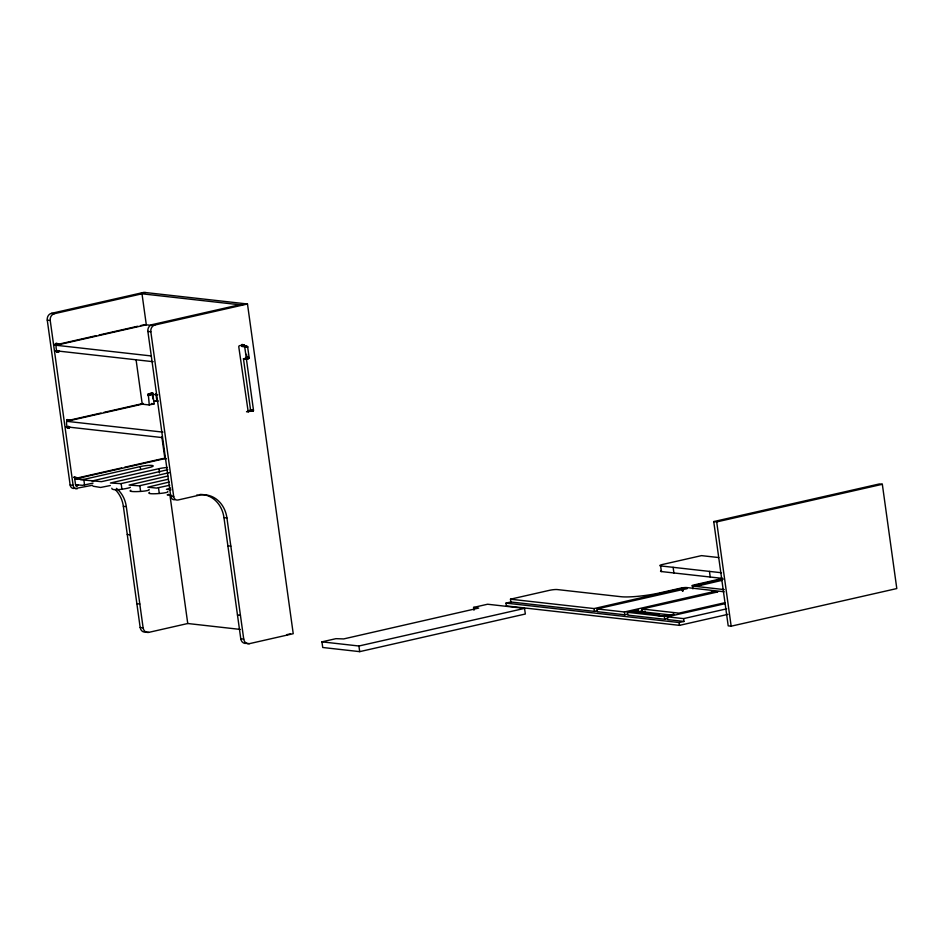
<?xml version="1.0" encoding="UTF-8"?>
<svg xmlns="http://www.w3.org/2000/svg" width="944" height="944" viewBox="0 0 944 944"><rect width="100%" height="100%" fill="white"/><g stroke="black" fill="none" stroke-linecap="round" stroke-linejoin="round"><path stroke-width="1.42" d="M247.222 411.372L250.549 409.897L243.458 358.791L245.617 358.26L246.183 357.162L244.472 345.209L242.407 344.796M147.96 395.253L152.822 394.155L154.143 403.855L149.27 404.964L148.291 394.037L157.801 394.816M243.458 358.791C244.956 358.826 248.744 359.947 249.145 357.587L247.599 346.778L244.154 345.964M74.057 488.437A4.319 3.693 -83.6 0 1 70.139 484.992L47.259 320.134A5.758 4.921 -83.6 0 1 51.354 313.384L54.315 313.715L142.001 293.796L146.308 324.795L58.611 344.713C54.374 339.687 55.956 356.431 59.401 350.731M136.054 359.617L142.237 404.174L69.16 420.764C65.183 415.844 65.974 431.679 69.88 427.148M249.11 357.87L246.124 357.634M57.1 351.805L57.914 350.684L59.389 350.849M250.49 410.262L253.499 410.227L246.419 359.121M250.101 410.723L253.488 410.451L250.549 409.897M75.957 485.428L76.417 484.732M253.429 410.664L250.467 410.333M161.861 436.895L164.87 458.607L77.184 478.525L75.662 477.416L74.729 478.832L75.579 484.956L76.83 485.865L77.927 484.779L76.381 484.85M253.358 410.782L250.372 410.51M67.449 427.927L68.475 426.24M700.578 585.374L694.831 585.339L723.305 579.05M711.918 591.959L717.723 591.935L642.003 608.986L642.392 611.806L670.83 615.004M76.204 485.169L77.738 485.24M248.909 358.295L245.947 357.965M68.11 427.514L69.667 427.585M57.478 351.546L59.177 351.428L57.702 351.262M58.953 351.711L55.814 351.498M248.791 358.437L245.77 358.165M656.788 615.287L659.231 614.674L632.409 611.653M253.193 410.97L246.514 411.785M632.374 611.57L638.191 610.213L638.592 613.034L637.519 612.916M74.08 477.298L77.184 478.525M92.972 486.195L100.63 487.458L110.306 485.535M111.805 488.237C111.109 491.588 129.245 488.355 130.39 487.316M130.827 490.243C125.399 492.768 151.406 491.446 149.069 489.417M149.506 492.331C144.196 495.222 170.298 493.181 167.749 491.505M58.375 352.041L56.793 351.888M627.701 614.143L624.822 614.792L597.458 611.724L597.068 608.904L687.374 588.478L682.382 588.277L594.106 608.573L510.48 599.192L510.881 602.001L594.496 611.393L597.375 610.744M168.587 494.337L167.218 494.857L171.796 495.517M51.354 313.384L143.913 292.357L247.481 303.992L293.23 633.707L249.393 643.666L246.431 643.336A5.758 4.921 -83.6 0 1 240.779 638.805L223.964 517.619A28.768 24.615 -83.6 0 0 199.986 494.444M145.388 292.522L140.526 293.631L241.133 304.924L246.006 303.815M96.182 335.675L54.693 345.103L150.934 355.912M99.049 335.026L137.671 326.258M140.514 325.609L144.821 324.63L152.114 325.456M174.994 499.683A4.319 3.693 -83.6 0 1 170.746 496.284L147.878 331.427A5.758 4.921 -83.6 0 1 151.96 324.677L239.658 304.759M151.96 324.677L154.922 325.007L247.481 303.992M244.508 345.339L241.546 345.008L241.735 346.365L247.387 346.483M148.444 393.896L152.102 393.07L148.232 394.12M153.034 393.117L148.114 394.344L152.94 393.365M147.996 394.757L152.893 393.506M147.972 394.922L152.845 393.813M147.96 395.088L152.834 393.978M147.972 395.619L152.834 394.332M66.682 420.835L101.02 413.035M103.875 412.386L143.193 403.454M154.073 401.483L156.857 400.846L155.854 393.672M75.709 478.36L121.705 467.905M124.573 467.256L163.395 458.442L166.309 458.772M74.706 479.068L83.78 479.41L140.231 466.584A8.626 1.274 -7.9 0 1 151.972 465.427A8.626 1.274 -7.9 0 1 149.105 467.587L92.005 481.015M75.485 484.709L82.612 485.322L93.031 483.127M167.454 467.492A8.626 1.274 -7.9 0 0 158.911 468.684L101.492 481.664L80.452 479.717M75.367 488.496L92.524 485.263M167.784 469.687L110.413 483.009L120.903 483.647L169.129 472.708M167.796 476.024L129.068 485.063L139.098 485.83L168.044 479.292M169.236 482.03L147.771 487.198L156.551 488.072L169.79 485.228M170.675 488.048L166.451 489.299L171.017 489.889M249.393 643.666A5.758 4.921 -83.6 0 1 243.741 639.135L226.926 517.949A28.768 24.615 -83.6 0 0 198.653 495.305L177.944 500.013A4.319 3.693 -83.6 0 1 173.708 496.615L170.746 496.284M115.144 489.511A28.768 24.615 -83.6 0 1 123.357 506.326L140.172 627.512A5.758 4.921 -83.6 0 0 145.824 632.032L148.774 632.374L187.75 623.512L240.224 629.412M713.735 521.584L879.371 483.953L882.333 484.284L896.8 588.56L731.163 626.179L728.202 625.848L713.735 521.584L716.697 521.914L882.333 484.284M286.882 634.639L290.54 633.813M473.569 607.417L487.576 604.231L524.545 608.384L525.336 614.013L359.699 651.643L322.73 647.49L321.939 641.849L335.946 638.675L343.699 638.923L478.702 608.066L473.569 607.417L473.971 610.225M510.48 599.192L549.455 590.33A5.758 0.85 -7.9 0 1 557.29 589.563L620.916 596.702A28.768 4.248 -7.9 0 0 660.068 592.832L680.766 588.124A4.319 0.637 -7.9 0 1 686.642 587.546L724.154 591.758M727.918 614.367L679.503 625.365L506.397 605.93L506.008 603.11L510.881 602.001M321.939 641.849L358.909 646.003L524.545 608.384M721.948 580.359L700.59 585.327M597.068 608.904L624.432 611.983L711.941 592.018M667.538 618.65L664.753 619.276L627.784 615.122L627.394 612.314L638.191 610.213M637.755 611.854L642.073 610.874M642.392 611.806L645.259 611.157M627.394 612.314L664.364 616.456L674.099 614.249L662.735 615.995L656.823 615.358M724.827 602.72L678.972 613.14L642.003 608.986M667.314 616.798L683.598 618.615L683.987 621.435L667.715 619.606L667.314 616.798L724.815 603.735M683.598 618.615L726.715 608.821M506.008 603.11L679.114 622.544L683.987 621.435M47.259 320.134L50.221 320.464A5.758 4.921 -83.6 0 1 54.315 313.715M147.878 331.427L150.828 331.757A5.758 4.921 -83.6 0 1 154.922 325.007M241.876 344.477L244.413 345.079M242.183 344.56L244.343 344.961M243.989 345.929L247.104 346.306M244.496 346.224L247.552 346.696M244.673 346.531L247.67 346.944M241.735 346.365L247.694 347.038M246.183 357.162L249.145 357.587M246.16 357.446L249.133 357.682M246.054 357.811L249.051 358.047M245.381 358.354L248.65 358.555M55.826 343.404L57.832 343.64M56.251 343.439L58.198 343.876M56.557 343.569L58.351 344.053M56.805 343.793L58.469 344.253M56.935 343.982L58.563 344.477M54.858 344.135L56.333 344.3M57.088 344.312L58.611 344.713M57.855 350.932L59.366 350.979M55.484 350.743L153.176 361.705M57.006 351.841L58.681 351.923M155.371 400.681L158.297 401.011M151.3 403.536L154.143 403.855M140.762 404.008L149.27 404.964M67.012 419.573L68.676 419.856M67.107 419.62L68.829 420.009M67.425 419.938L69.03 420.304L67.284 419.761M67.602 420.245L69.148 420.646M69.16 420.764L67.638 420.363M66.705 421.319L162.946 432.128M66.033 426.794L162.274 437.591M68.251 427.313L69.726 427.479M67.944 427.679L69.502 427.762M67.661 427.856L69.325 427.915M67.13 427.951L69.03 428.057M74.187 477.251L76.594 477.546M73.892 477.404L76.842 477.77M73.797 477.475L75.272 477.64M75.437 477.688L76.983 477.959M75.567 477.888L77.089 478.171M75.65 478.124L77.16 478.407M196.682 495.081L198.653 495.305M76.322 484.968L77.797 485.133M76.051 485.358L77.597 485.428M75.768 485.558L77.432 485.594M718.797 557.562L701.498 555.627L662.523 564.477A5.758 0.85 -7.9 0 0 660.611 565.916L661.39 571.557L722.325 578.389M70.139 484.992L73.101 485.322A4.319 3.693 -83.6 0 0 77.337 488.721M75.673 485.617L77.148 485.782M660.611 565.916L721.546 572.76M123.357 506.326L126.307 506.657L143.122 627.843A5.758 4.921 -83.6 0 0 148.774 632.374M223.964 517.619L226.926 517.949M692.92 588.855L692.53 586.035L724.272 589.599M127.263 534.505L130.225 534.847M227.87 545.809L230.832 546.139M658.405 615.394L664.069 616.031M136.856 603.676L139.818 604.007M237.475 614.969L240.425 615.299M140.172 627.512L143.122 627.843M240.779 638.805L243.741 639.135M248.248 412.103L238.749 346.66L239.198 345.752L244.107 344.761M716.697 521.914L731.163 626.179M709.44 571.391L710.218 577.032M682.618 588.23L682.89 591.062M682.382 588.277L682.665 591.109M682.17 588.324L682.465 591.156M673.119 567.32L673.91 572.961M679.114 622.544L679.503 625.365M664.364 616.456L664.753 619.276M637.283 610.426L637.672 613.246L637.235 610.438M624.432 611.983L624.822 614.792M594.106 608.573L594.496 611.393M358.909 646.003L359.699 651.643M246.526 354.33L246.927 357.21M150.828 331.757L173.708 496.615M169.873 494.644L187.75 623.512M152.491 395.949L152.893 398.875M158.911 468.684L159.501 472.909M158.498 487.8L159.288 493.429M140.231 466.584L140.621 469.404M139.818 485.7L140.609 491.34M121.139 483.599L121.929 489.24M83.78 479.41L84.571 485.051M50.221 320.464L73.101 485.322M722.113 578.259A28.768 4.248 -7.9 0 1 714.667 580.253L693.97 584.95A4.319 0.637 -7.9 0 0 692.53 586.035M661.39 571.557A5.758 0.85 -7.9 0 1 661.52 570.613M116.407 488.355A28.768 24.615 -83.6 0 1 126.307 506.657"/></g></svg>
